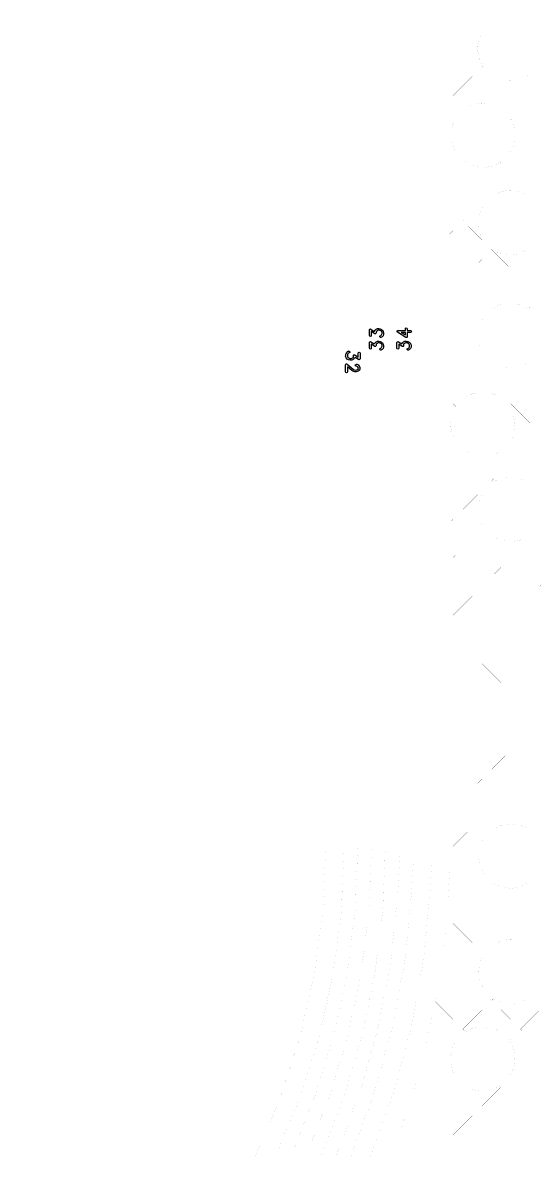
# Model space of a CAD drawing. Extents: x 726 to 4465, y 139 to 737.
# Drawn here: x 3923.2 to 3950.4, y 475.2 to 535.5 of the extents above; entities that cross this region are included whole.
import ezdxf

# ---------------------------------------------------------------- set-up
doc = ezdxf.new("R2010")
doc.units = 0
doc.layers.add('d_area', color=4, linetype='Continuous')
doc.layers.add('e_area', color=95, linetype='Continuous')

# ---------------------------------------------------------------- blocks, each defined once
blk = doc.blocks.new('PAD_R3')
at = {"layer": 'e_area', "const_width": 0.5}
blk.add_lwpolyline([(0.25, 0, 1), (-0.25, 0, 1)], format="xyb", close=True, dxfattribs=at)

msp = doc.modelspace()

# ---------------------------------------------------------------- linework, layer by layer
at = {"layer": 'd_area'}
msp.add_line((3943.343, 519.006), (3943.573, 518.865), dxfattribs=at)
at = {"layer": 'd_area', "const_width": 0.00096}
for points in [[(3923.214, 475.222), (3923.214, 535.466), (4041.191, 535.466), (4041.191, 475.222), (3923.214, 475.222), (3923.214, 535.466), (3939.335, 535.466), (3939.335, 491.631, -0.112724), (3935.587, 475.222)], [(3939.877, 475.222, 0.087648), (3943.178, 489.352), (3943.268, 491.019, 0.057113), (3943.249, 491.185, -0.058159), (3943.239, 491.269), (3943.239, 535.466), (3943.971, 535.466), (3943.971, 491.308, -0.049749), (3943.999, 491.019, -0.03019), (3943.997, 490.975, -0.029167), (3943.997, 490.933), (3943.909, 489.312, -0.085793), (3940.671, 475.222)], [(3946.628, 534.143), (3947.645, 533.125), (3947.687, 533.166, -0.142277), (3947.421, 534.08, -0.155432), (3947.735, 535.068), (3947.644, 535.159)], [(3948.163, 532.608), (3949.18, 531.59), (3950.197, 532.606), (3950.115, 532.688, -0.155433), (3949.128, 532.374, -0.144386), (3948.202, 532.647)], [(3946.628, 531.073), (3946.781, 530.92, -0.143861), (3947.704, 531.191, -0.131148), (3948.554, 530.964), (3948.663, 531.073), (3947.645, 532.09)], [(3945.924, 528.707), (3946.11, 528.52), (3946.224, 528.634, -0.131148), (3945.997, 529.484, -0.142804), (3946.264, 530.401), (3946.11, 530.555), (3945.924, 530.369)], [(3949.096, 530.471, -0.155432), (3949.411, 529.484, -0.14386), (3949.139, 528.561), (3949.18, 528.52), (3950.198, 529.538), (3949.18, 530.555)], [(3946.628, 528.003), (3947.645, 526.985), (3948.663, 528.003), (3948.621, 528.045, -0.142805), (3947.704, 527.777, -0.155432), (3946.717, 528.092)], [(3948.163, 526.468), (3948.308, 526.322, -0.130085), (3949.152, 526.546, -0.135927), (3950.03, 526.303), (3950.197, 526.469), (3949.18, 527.485)], [(3946.629, 524.934), (3947.645, 523.917), (3947.689, 523.961, -0.135927), (3947.445, 524.839, -0.156482), (3947.764, 525.832), (3947.645, 525.95)], [(3948.163, 523.4), (3949.18, 522.383), (3950.197, 523.399), (3950.145, 523.451, -0.15648), (3949.152, 523.132, -0.150706), (3948.191, 523.429)], [(3948.163, 520.33), (3948.221, 520.272, -0.146232), (3949.157, 520.552, -0.150968), (3950.12, 520.255), (3950.197, 520.331), (3949.18, 521.348)], [(3946.628, 518.795), (3947.644, 517.779), (3947.748, 517.882, -0.150966), (3947.45, 518.845, -0.14043), (3947.709, 519.749), (3947.645, 519.813)], [(3948.161, 517.262), (3949.179, 516.244), (3950.197, 517.262), (3950.061, 517.397, -0.140426), (3949.157, 517.138, -0.135664), (3948.28, 517.381)], [(3946.628, 515.728), (3946.789, 515.566, -0.140165), (3947.692, 515.824, -0.130085), (3948.536, 515.601), (3948.662, 515.727), (3947.644, 516.744)], [(3945.924, 513.362), (3946.11, 513.175), (3946.208, 513.273, -0.130085), (3945.985, 514.117, -0.146496), (3946.266, 515.055), (3946.11, 515.211), (3945.924, 515.024)], [(3949.08, 515.11, -0.156481), (3949.398, 514.117, -0.140164), (3949.14, 513.215), (3949.18, 513.175), (3950.197, 514.192), (3949.179, 515.209)], [(3946.628, 512.658), (3947.645, 511.64), (3948.663, 512.658), (3948.63, 512.691, -0.146498), (3947.692, 512.41, -0.156482), (3946.699, 512.729)], [(3948.163, 511.123), (3948.242, 511.043, -0.141487), (3949.152, 511.306, -0.147549), (3950.096, 511.021), (3950.198, 511.123), (3949.18, 512.141)], [(3946.628, 509.588), (3947.645, 508.57), (3947.73, 508.655, -0.147551), (3947.445, 509.599, -0.145176), (3947.721, 510.53), (3947.645, 510.606)], [(3948.163, 508.053), (3949.179, 507.036), (3950.197, 508.054), (3950.083, 508.168, -0.145176), (3949.152, 507.892, -0.139104), (3948.256, 508.146)], [(3948.163, 492.708), (3948.263, 492.608, -0.141747), (3949.174, 492.871, -0.143037), (3950.093, 492.603), (3950.197, 492.707), (3949.179, 493.725)], [(3946.629, 491.174), (3947.646, 490.157), (3947.736, 490.246, -0.14305), (3947.467, 491.165, -0.144915), (3947.742, 492.094), (3947.645, 492.191)], [(3945.841, 488.892), (3946.111, 488.622), (3947.129, 489.639), (3946.112, 490.657), (3945.929, 490.474), (3945.86, 489.212), (3945.86, 489.209, -0.001797)], [(3948.164, 489.639), (3949.18, 488.623), (3950.197, 489.639), (3950.103, 489.733, -0.144915), (3949.174, 489.458, -0.143609), (3948.252, 489.728)], [(3945.578, 486.085), (3946.11, 485.553), (3947.128, 486.571), (3946.112, 487.587), (3945.702, 487.177, -0.006192)], [(3948.163, 486.571), (3948.268, 486.466, -0.143069), (3949.186, 486.734, -0.141751), (3950.098, 486.47), (3950.198, 486.571), (3949.18, 487.588)], [(3946.628, 485.036), (3947.645, 484.018), (3947.743, 484.116, -0.141751), (3947.479, 485.027, -0.143596), (3947.75, 485.949), (3947.645, 486.053)], [(3945.162, 483.433), (3946.112, 482.484), (3947.128, 483.501), (3946.11, 484.518), (3945.193, 483.602, -0.000977)], [(3948.163, 483.501), (3949.179, 482.484), (3950.197, 483.502), (3950.108, 483.591, -0.143595), (3949.186, 483.32, -0.144915), (3948.257, 483.595)], [(3946.629, 481.967), (3946.773, 481.822, -0.142541), (3947.689, 482.089, -0.133009), (3948.55, 481.856), (3948.662, 481.967), (3947.645, 482.983)], [(3945.094, 480.432), (3946.11, 479.415), (3946.216, 479.521, -0.133009), (3945.982, 480.382, -0.144125), (3946.255, 481.307), (3946.112, 481.45)], [(3949.089, 481.359, -0.153594), (3949.396, 480.382, -0.142544), (3949.13, 479.466), (3949.18, 479.415), (3950.197, 480.432), (3949.179, 481.45)], [(3943.943, 478.513), (3944.575, 477.88), (3945.593, 478.898), (3944.577, 479.915), (3944.265, 479.603, -0.006406)], [(3946.628, 478.898), (3947.645, 477.88), (3948.663, 478.898), (3948.614, 478.947, -0.144121), (3947.689, 478.675, -0.153593), (3946.712, 478.983)]]:
    msp.add_lwpolyline(points, format="xyb", close=True, dxfattribs=at)
for points in [[(3936.67, 475.222, 0.109657), (3940.313, 491.63), (3940.313, 535.466), (3941.045, 535.466), (3941.045, 491.63)], [(3938.279, 475.222, 0.105365), (3941.776, 491.628), (3941.776, 535.466), (3942.508, 535.466), (3942.508, 491.628)], [(3941.73, 475.222, 0.083439), (3944.886, 489.262), (3944.974, 490.879, 0.049403), (3944.955, 491.361, -0.039333), (3944.951, 491.438), (3944.948, 535.466), (3945.924, 535.466), (3945.924, 534.846), (3946.11, 534.66), (3946.916, 535.466), (3951.442, 535.466)], [(3941.045, 491.63), (3941.045, 491.63, -0.107474), (3937.475, 475.222), (3936.67, 475.222)], [(3942.508, 491.628), (3942.508, 491.628, -0.103354), (3939.078, 475.222), (3938.279, 475.222)], [(3944.991, 482.57, -0.00902), (3944.636, 481.009)], [(3943.693, 477.729, -0.006646), (3943.308, 476.613)]]:
    msp.add_lwpolyline(points, format="xyb", dxfattribs=at)
for points in [[(3945.924, 531.776), (3946.11, 531.59), (3947.128, 532.608), (3946.11, 533.625), (3945.924, 533.439)], [(3949.697, 531.073), (3950.715, 530.055), (3951.732, 531.071), (3950.714, 532.089)], [(3949.697, 528.003), (3950.714, 526.986), (3951.732, 528.004), (3950.715, 529.02)], [(3945.924, 525.639), (3946.112, 525.451), (3947.128, 526.468), (3946.11, 527.485), (3945.924, 527.299)], [(3945.924, 522.569), (3946.11, 522.383), (3947.128, 523.4), (3946.112, 524.417), (3945.924, 524.229)], [(3946.628, 521.865), (3947.645, 520.848), (3948.663, 521.865), (3947.645, 522.883)], [(3949.697, 521.865), (3950.714, 520.849), (3951.731, 521.865), (3950.714, 522.882)], [(3945.924, 519.499), (3946.11, 519.313), (3947.128, 520.33), (3946.11, 521.348), (3945.924, 521.161)], [(3945.924, 516.432), (3946.11, 516.245), (3947.127, 517.262), (3946.11, 518.278), (3945.924, 518.092)], [(3949.696, 515.727), (3950.714, 514.709), (3951.732, 515.727), (3950.714, 516.744)], [(3949.697, 512.658), (3950.715, 511.64), (3951.732, 512.657), (3950.714, 513.674)], [(3945.924, 510.292), (3946.11, 510.105), (3947.128, 511.123), (3946.11, 512.141), (3945.924, 511.954)], [(3945.924, 507.224), (3946.112, 507.036), (3947.128, 508.053), (3946.11, 509.071), (3945.924, 508.884)], [(3946.629, 506.519), (3947.645, 505.503), (3948.662, 506.519), (3947.645, 507.536)], [(3949.696, 506.519), (3950.713, 505.503), (3951.731, 506.52), (3950.714, 507.537)], [(3945.924, 504.154), (3946.11, 503.968), (3947.128, 504.985), (3946.112, 506.002), (3945.924, 505.814)], [(3948.163, 504.985), (3949.179, 503.969), (3950.196, 504.985), (3949.179, 506.002)], [(3946.628, 503.45), (3947.644, 502.434), (3948.662, 503.452), (3947.645, 504.468)], [(3949.696, 503.452), (3950.714, 502.434), (3951.731, 503.45), (3950.713, 504.468)], [(3945.924, 501.087), (3946.11, 500.9), (3947.127, 501.917), (3946.11, 502.933), (3945.924, 502.747)], [(3948.161, 501.917), (3949.179, 500.899), (3950.197, 501.917), (3949.179, 502.934)], [(3946.628, 500.383), (3947.645, 499.365), (3948.662, 500.382), (3947.644, 501.399)], [(3949.696, 500.382), (3950.714, 499.364), (3951.732, 500.382), (3950.714, 501.399)], [(3945.924, 498.014), (3946.109, 497.829), (3947.128, 498.848), (3946.11, 499.866), (3945.924, 499.679)], [(3948.163, 498.848), (3949.18, 497.83), (3950.197, 498.847), (3949.179, 499.864)], [(3946.626, 497.312), (3947.644, 496.294), (3948.663, 497.313), (3947.645, 498.331)], [(3949.697, 497.313), (3950.715, 496.295), (3951.732, 497.312), (3950.714, 498.33)], [(3945.924, 494.947), (3946.11, 494.76), (3947.127, 495.777), (3946.109, 496.795), (3945.924, 496.609)], [(3948.161, 495.777), (3949.179, 494.759), (3950.198, 495.778), (3949.18, 496.796)], [(3946.628, 494.243), (3947.645, 493.225), (3948.662, 494.242), (3947.644, 495.26)], [(3949.696, 494.242), (3950.714, 493.224), (3951.733, 494.243), (3950.715, 495.261)], [(3945.924, 491.879), (3946.112, 491.692), (3947.128, 492.708), (3946.11, 493.726), (3945.924, 493.539)], [(3946.629, 488.104), (3947.645, 487.088), (3948.663, 488.106), (3947.646, 489.122)], [(3949.697, 488.106), (3950.715, 487.088), (3951.732, 488.104), (3950.714, 489.122)], [(3949.696, 481.967), (3950.714, 480.949), (3951.732, 481.967), (3950.714, 482.985)], [(3949.697, 478.898), (3950.715, 477.88), (3951.732, 478.897), (3950.714, 479.915)], [(3945.093, 477.363), (3946.11, 476.346), (3947.128, 477.363), (3946.11, 478.381)], [(3948.163, 477.363), (3949.18, 476.345), (3950.198, 477.363), (3949.18, 478.381)]]:
    msp.add_lwpolyline(points, close=True, dxfattribs=at)
at = {"layer": 'd_area'}
for points in [[(3941.662, 518.834), (3941.662, 519.136, -0.595487), (3941.736, 519.176), (3941.918, 519.059, -1.20818), (3942.336, 518.763)], [(3941.758, 519.048), (3941.758, 518.834, -1), (3941.662, 518.834)], [(3942.263, 519.093, 0.372798), (3942.014, 519.041), (3942.014, 518.972, -0.595487), (3941.94, 518.931), (3941.758, 519.048)], [(3942.336, 518.763), (3942.273, 518.735, -1), (3942.235, 518.824, 0.637658), (3942.263, 519.093)], [(3941.662, 518.162), (3941.662, 518.464, -0.595487), (3941.736, 518.504), (3941.918, 518.387, -1.20818), (3942.336, 518.091)], [(3941.758, 518.376), (3941.758, 518.162, -1), (3941.662, 518.162)], [(3942.263, 518.421, 0.372798), (3942.014, 518.369), (3942.014, 518.3, -0.595487), (3941.94, 518.259), (3941.758, 518.376)], [(3942.336, 518.091), (3942.273, 518.063, -1), (3942.235, 518.152, 0.637658), (3942.263, 518.421)], [(3943.125, 518.162), (3943.125, 518.464, -0.595487), (3943.199, 518.504), (3943.381, 518.387, -1.20818), (3943.799, 518.091)], [(3943.221, 518.376), (3943.221, 518.162, -1), (3943.125, 518.162)], [(3943.726, 518.421, 0.372798), (3943.477, 518.369), (3943.477, 518.3, -0.595487), (3943.403, 518.259), (3943.221, 518.376)], [(3943.799, 518.091), (3943.736, 518.063, -1), (3943.698, 518.152, 0.637658), (3943.726, 518.421)], [(3941.063, 517.688), (3941.063, 517.902, -1), (3941.159, 517.902), (3941.159, 517.6, -0.595487), (3941.085, 517.56), (3940.902, 517.677, -0.694214), (3940.394, 517.72, -0.094518), (3940.391, 517.737)], [(3940.548, 518.001, -1), (3940.586, 517.913, 0.637658), (3940.558, 517.643)], [(3940.558, 517.643, 0.372798), (3940.807, 517.695), (3940.807, 517.765, -0.595487), (3940.881, 517.805), (3941.063, 517.688)], [(3940.391, 516.901), (3940.391, 517.283, -0.64983), (3940.47, 517.321), (3940.787, 517.05, 0.341953), (3941.063, 517.051)], [(3940.487, 517.18), (3940.487, 516.901, -1), (3940.391, 516.901)], [(3941.152, 517.014, -0.421664), (3940.728, 516.974), (3940.487, 517.18)], [(3941.063, 517.051, 0.570936), (3940.951, 517.209, -1), (3940.951, 517.305)]]:
    msp.add_lwpolyline(points, format="xyb", dxfattribs=at)
msp.add_lwpolyline([(3943.148, 519.013, -0.760999), (3943.173, 519.102), (3943.573, 519.102), (3943.573, 519.191, -1), (3943.669, 519.191), (3943.669, 519.102), (3943.845, 519.102, -1), (3943.845, 519.006), (3943.669, 519.006), (3943.669, 518.78, -0.589126), (3943.596, 518.739)], format="xyb", close=True, dxfattribs=at)
msp.add_lwpolyline([(3943.573, 518.865), (3943.573, 519.006), (3943.343, 519.006)], dxfattribs=at)
at = {"layer": 'd_area', "const_width": 0.00096}
for points in [[(3944.636, 481.009), (3945.594, 481.967), (3944.991, 482.57)], [(3943.308, 476.613), (3944.058, 477.363), (3943.693, 477.729)], [(3944.987, 475.222), (3945.593, 475.828), (3944.575, 476.846), (3943.559, 475.829), (3944.167, 475.222)], [(3948.057, 475.222), (3948.663, 475.828), (3947.645, 476.846), (3946.628, 475.828), (3947.234, 475.222)], [(3951.125, 475.222), (3951.732, 475.829), (3950.715, 476.846), (3949.697, 475.828), (3950.304, 475.222)], [(3944.167, 475.222), (3943.132, 475.222), (3943.042, 475.312), (3942.951, 475.222), (3941.73, 475.222)], [(3947.234, 475.222), (3946.199, 475.222), (3946.11, 475.311), (3946.021, 475.222), (3944.987, 475.222)], [(3950.304, 475.222), (3949.269, 475.222), (3949.18, 475.311), (3949.091, 475.222), (3948.057, 475.222)]]:
    msp.add_lwpolyline(points, dxfattribs=at)
at = {"layer": 'd_area'}
for centre, radius, start, end in [((3940.612, 517.784), 0.226, 106.4932, 191.85619), ((3940.959, 517.095), 0.21, 337.04639, 92.22761)]:
    msp.add_arc(centre, radius, start, end, dxfattribs=at)

# ---------------------------------------------------------------- block references
at = {"layer": 'd_area', "xscale": 0.00096, "yscale": 0.00096, "zscale": 0.96}
for p in [(3941.045, 491.63), (3941.045, 491.63), (3942.508, 491.628), (3942.508, 491.628), (3944.991, 482.57), (3944.991, 482.57), (3944.636, 481.009), (3944.636, 481.009), (3943.693, 477.729), (3943.693, 477.729), (3943.308, 476.613), (3943.308, 476.613), (3936.67, 475.222), (3936.67, 475.222), (3938.279, 475.222), (3938.279, 475.222), (3941.73, 475.222), (3941.73, 475.222), (3944.167, 475.222), (3944.167, 475.222), (3944.987, 475.222), (3944.987, 475.222), (3947.234, 475.222), (3947.234, 475.222), (3948.057, 475.222), (3948.057, 475.222), (3950.304, 475.222), (3950.304, 475.222)]:
    msp.add_blockref('PAD_R3', p, dxfattribs=at)

doc.saveas('drawing.dxf')
